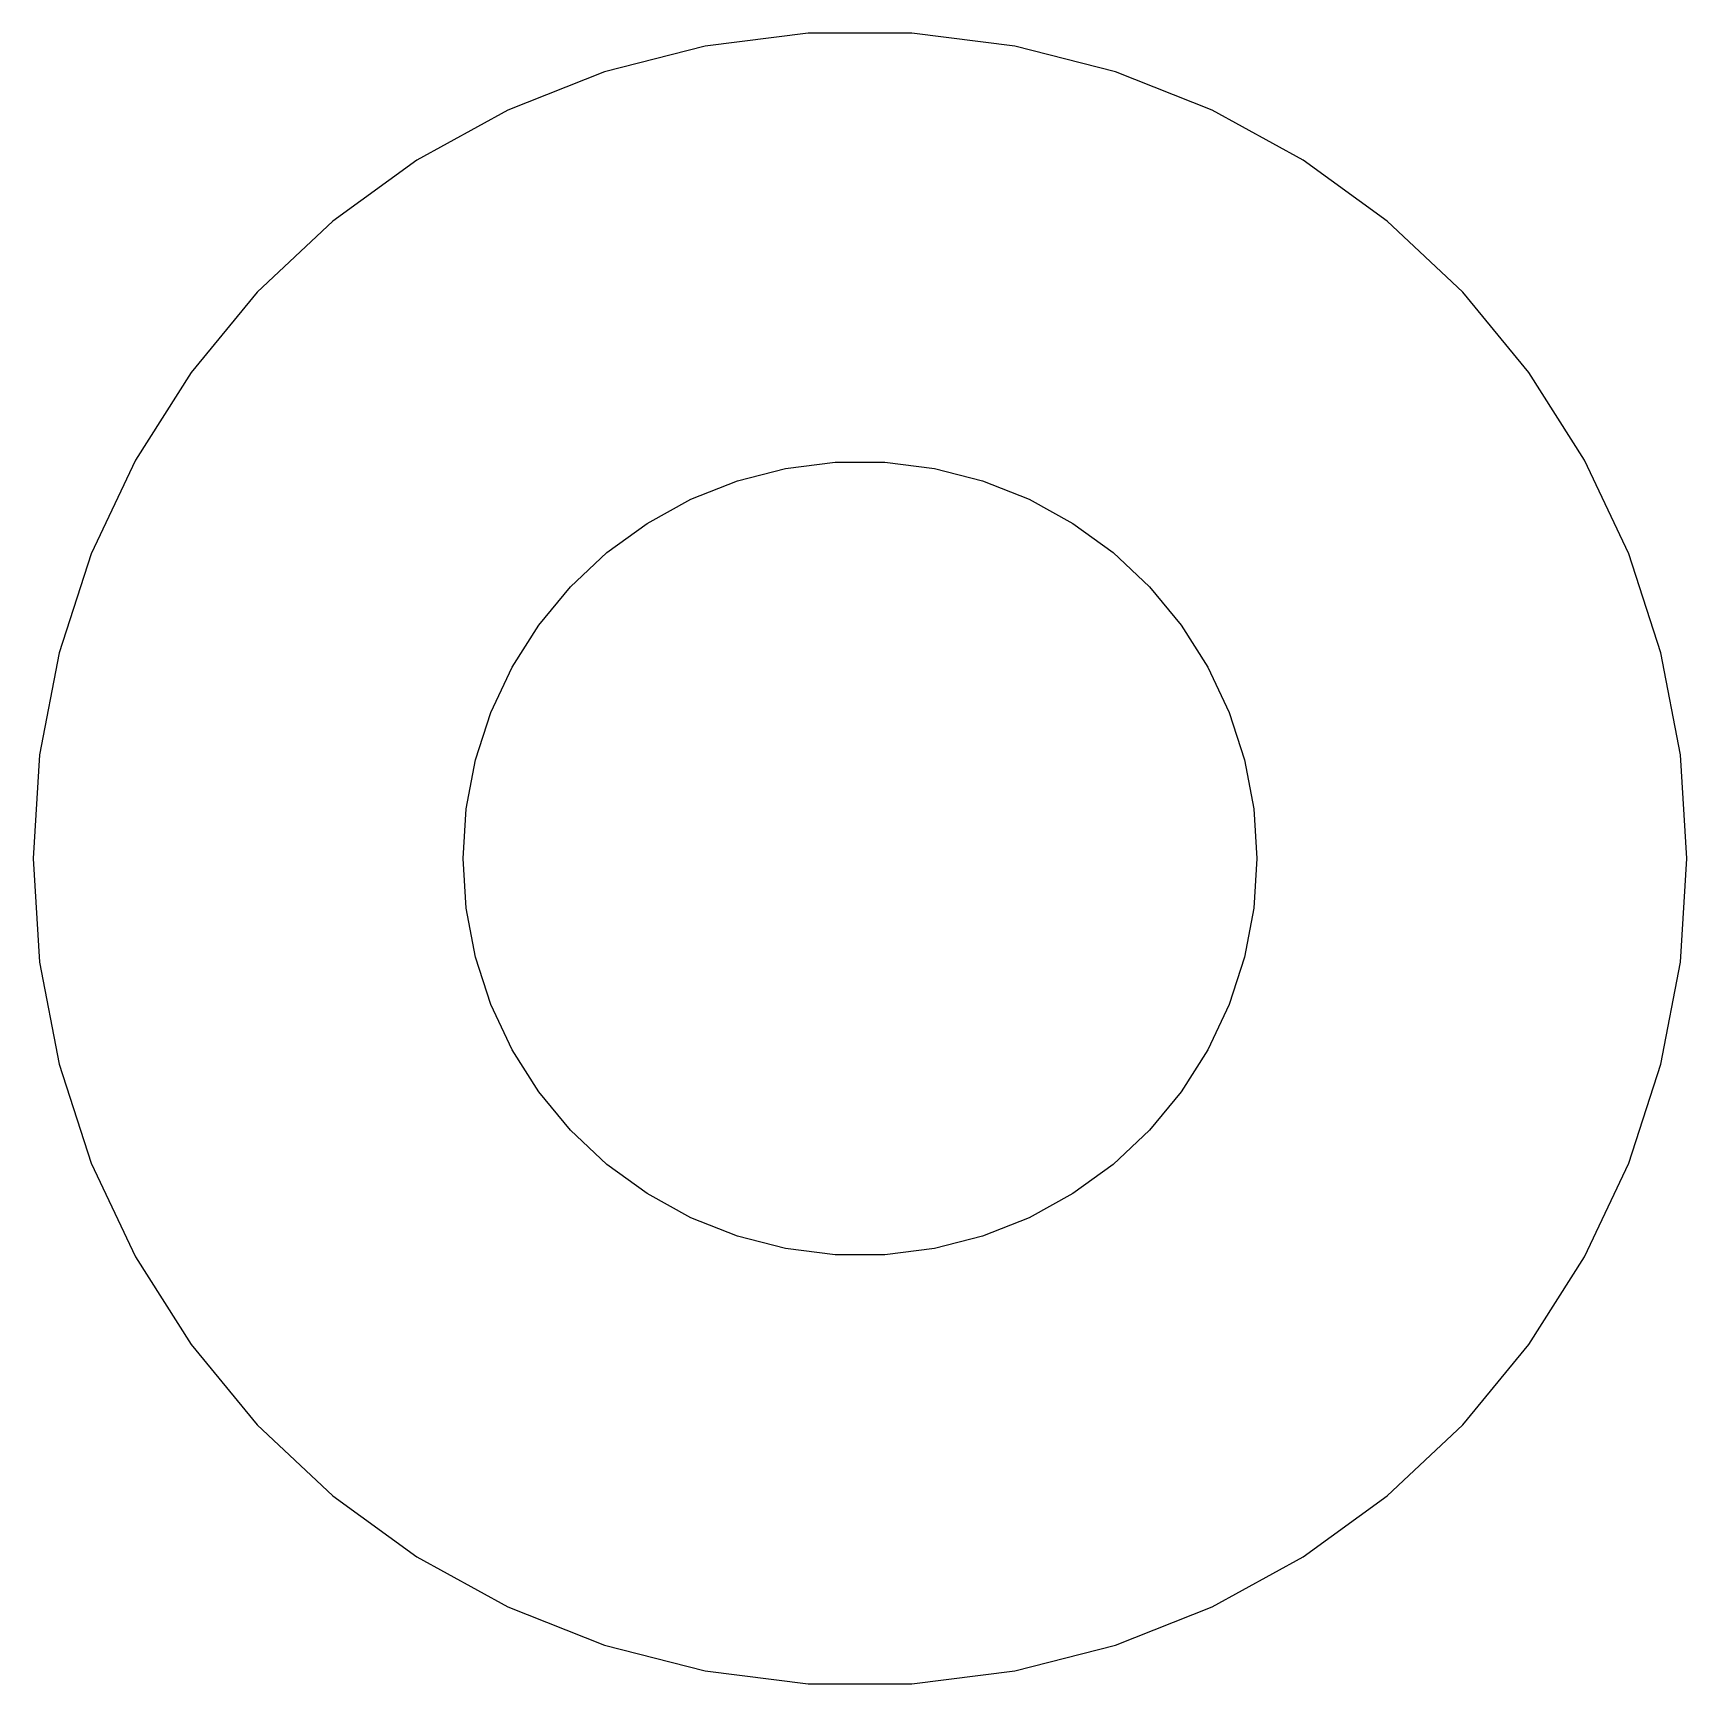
# Model space of a CAD drawing. Header units: metres. Extents: x -5 to 5, y 105 to 223.
# Drawn here: x -5 to 5, y 105.01 to 114.99 of the extents above.
import ezdxf

# ---------------------------------------------------------------- set-up
doc = ezdxf.new("R2010")
doc.units = ezdxf.units.M

msp = doc.modelspace()

# ---------------------------------------------------------------- linework, layer by layer
for p, q in [((-0.936905, 114.911), (-1.54507, 114.755)), ((-0.31395, 114.99), (-0.936905, 114.911)), ((0.31395, 114.99), (-0.31395, 114.99)), ((0.936905, 114.911), (0.31395, 114.99)), ((1.54507, 114.755), (0.936905, 114.911)), ((-1.54507, 114.755), (-2.12889, 114.524)), ((2.12889, 114.524), (1.54507, 114.755)), ((-2.12889, 114.524), (-2.67912, 114.222)), ((2.67912, 114.222), (2.12889, 114.524)), ((-2.67912, 114.222), (-3.18712, 113.853)), ((3.18712, 113.853), (2.67912, 114.222)), ((-3.18712, 113.853), (-3.64484, 113.423)), ((3.64484, 113.423), (3.18712, 113.853)), ((-3.64484, 113.423), (-4.04507, 112.939)), ((4.04507, 112.939), (3.64484, 113.423)), ((-4.04507, 112.939), (-4.38153, 112.409)), ((4.38153, 112.409), (4.04507, 112.939)), ((-4.38153, 112.409), (-4.64888, 111.841)), ((4.64888, 111.841), (4.38153, 112.409)), ((-0.741638, 112.283), (-0.449707, 112.357)), ((-0.449707, 112.357), (-0.150696, 112.395)), ((-0.150696, 112.395), (0.150696, 112.395)), ((0.150696, 112.395), (0.449707, 112.357)), ((0.449707, 112.357), (0.741638, 112.283)), ((-1.02187, 112.172), (-0.741638, 112.283)), ((0.741638, 112.283), (1.02187, 112.172)), ((-1.28598, 112.026), (-1.02187, 112.172)), ((1.02187, 112.172), (1.28598, 112.026)), ((-1.52982, 111.849), (-1.28598, 112.026)), ((1.28598, 112.026), (1.52982, 111.849)), ((-4.64888, 111.841), (-4.84291, 111.243)), ((-1.74951, 111.643), (-1.52982, 111.849)), ((1.52982, 111.849), (1.74951, 111.643)), ((4.84291, 111.243), (4.64888, 111.841)), ((-1.94164, 111.411), (-1.74951, 111.643)), ((1.74951, 111.643), (1.94164, 111.411)), ((-2.10313, 111.156), (-1.94164, 111.411)), ((1.94164, 111.411), (2.10313, 111.156)), ((-4.84291, 111.243), (-4.96057, 110.627)), ((4.96057, 110.627), (4.84291, 111.243)), ((-2.23146, 110.883), (-2.10313, 111.156)), ((2.10313, 111.156), (2.23146, 110.883)), ((-2.32458, 110.597), (-2.23146, 110.883)), ((2.23146, 110.883), (2.32458, 110.597)), ((-4.96057, 110.627), (-5, 110)), ((5, 110), (4.96057, 110.627)), ((-2.38107, 110.301), (-2.32458, 110.597)), ((2.32458, 110.597), (2.38107, 110.301)), ((-2.39999, 110), (-2.38107, 110.301)), ((2.38107, 110.301), (2.39999, 110)), ((-5, 110), (-4.96057, 109.373)), ((-2.38107, 109.699), (-2.39999, 110)), ((2.39999, 110), (2.38107, 109.699)), ((4.96057, 109.373), (5, 110)), ((-2.32458, 109.403), (-2.38107, 109.699)), ((2.38107, 109.699), (2.32458, 109.403)), ((-2.23146, 109.117), (-2.32458, 109.403)), ((2.32458, 109.403), (2.23146, 109.117)), ((-4.96057, 109.373), (-4.84291, 108.757)), ((4.84291, 108.757), (4.96057, 109.373)), ((-2.10313, 108.844), (-2.23146, 109.117)), ((2.23146, 109.117), (2.10313, 108.844)), ((-1.94164, 108.589), (-2.10313, 108.844)), ((2.10313, 108.844), (1.94164, 108.589)), ((-4.84291, 108.757), (-4.64888, 108.159)), ((4.64888, 108.159), (4.84291, 108.757)), ((-1.74951, 108.357), (-1.94164, 108.589)), ((1.94164, 108.589), (1.74951, 108.357)), ((-1.52982, 108.151), (-1.74951, 108.357)), ((1.74951, 108.357), (1.52982, 108.151)), ((-4.64888, 108.159), (-4.38153, 107.591)), ((-1.28598, 107.974), (-1.52982, 108.151)), ((1.52982, 108.151), (1.28598, 107.974)), ((4.38153, 107.591), (4.64888, 108.159)), ((-1.02187, 107.828), (-1.28598, 107.974)), ((1.28598, 107.974), (1.02187, 107.828)), ((-0.741638, 107.717), (-1.02187, 107.828)), ((1.02187, 107.828), (0.741638, 107.717)), ((-0.449707, 107.643), (-0.741638, 107.717)), ((0.741638, 107.717), (0.449707, 107.643)), ((-0.150696, 107.605), (-0.449707, 107.643)), ((0.150696, 107.605), (-0.150696, 107.605)), ((0.449707, 107.643), (0.150696, 107.605)), ((-4.38153, 107.591), (-4.04507, 107.061)), ((4.04507, 107.061), (4.38153, 107.591)), ((-4.04507, 107.061), (-3.64484, 106.577)), ((3.64484, 106.577), (4.04507, 107.061)), ((-3.64484, 106.577), (-3.18712, 106.147)), ((3.18712, 106.147), (3.64484, 106.577)), ((-3.18712, 106.147), (-2.67912, 105.778)), ((2.67912, 105.778), (3.18712, 106.147)), ((-2.67912, 105.778), (-2.12889, 105.476)), ((2.12889, 105.476), (2.67912, 105.778)), ((-2.12889, 105.476), (-1.54507, 105.245)), ((1.54507, 105.245), (2.12889, 105.476)), ((-1.54507, 105.245), (-0.936905, 105.089)), ((0.936905, 105.089), (1.54507, 105.245)), ((-0.936905, 105.089), (-0.31395, 105.01)), ((-0.31395, 105.01), (0.31395, 105.01)), ((0.31395, 105.01), (0.936905, 105.089))]:
    msp.add_line(p, q)

doc.saveas('drawing.dxf')
